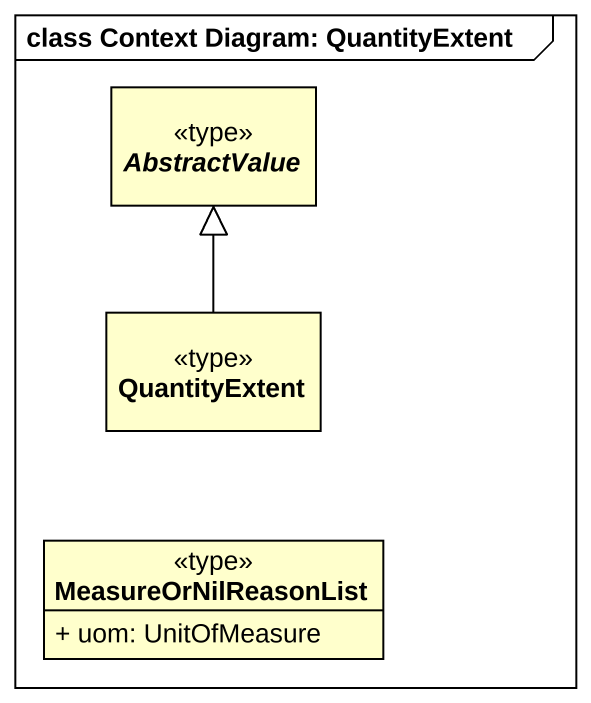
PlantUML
@startuml
mainframe class Context Diagram: QuantityExtent
hide circle
hide empty members
skinparam classAttributeIconSize 0
abstract class AbstractValue <<type>>
class QuantityExtent <<type>>
class MeasureOrNilReasonList <<type>> {
  + uom: UnitOfMeasure
}
QuantityExtent -up-|> AbstractValue
@enduml
